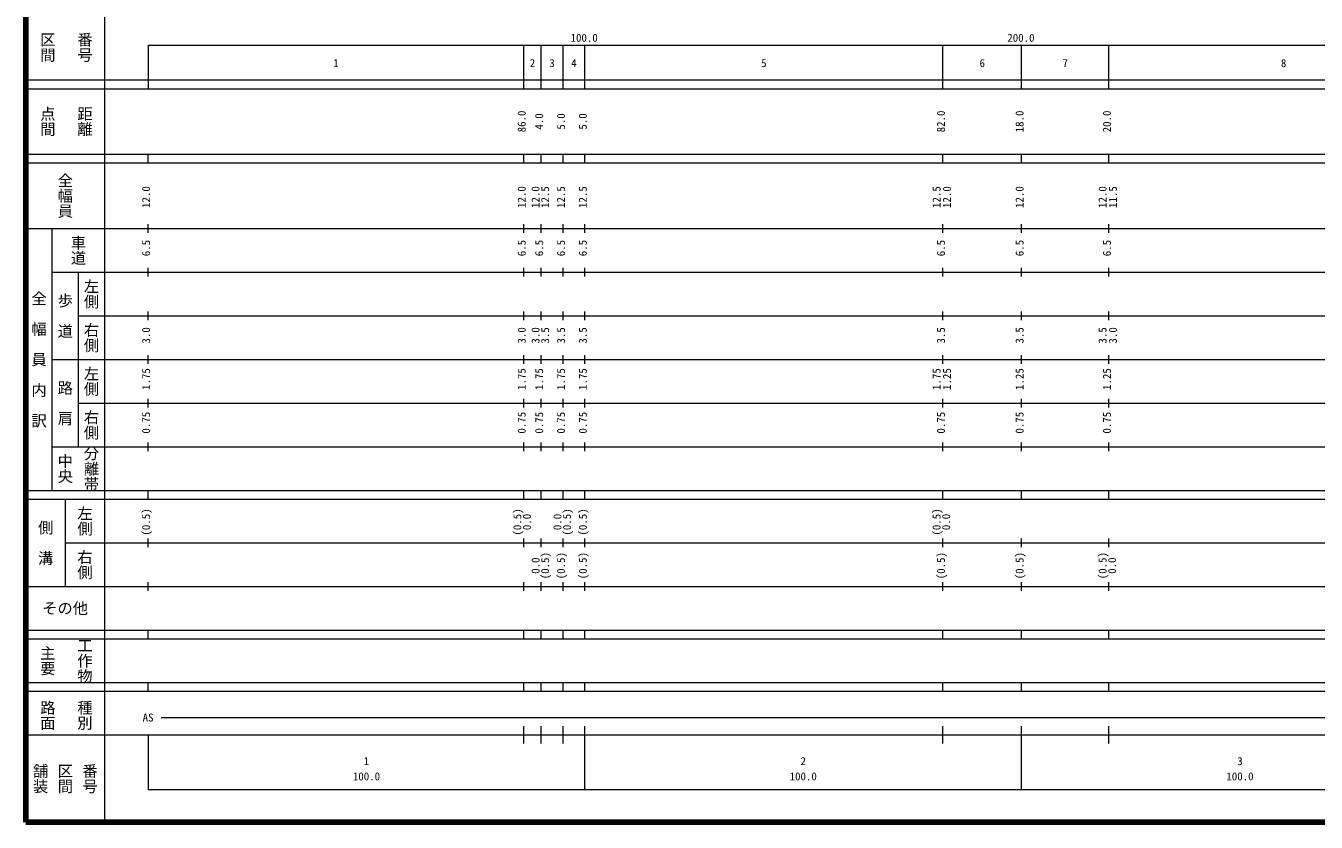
# Model space of a CAD drawing. Units: millimetres on the paper, enlarged 1000 times. Extents: x 40000 to 680000, y 20000 to 380000.
# Drawn here: x 40000 to 335455, y 20000 to 202409 of the extents above; entities that cross this region are included whole.
import ezdxf
from ezdxf.enums import TextEntityAlignment as Align

# ---------------------------------------------------------------- set-up
doc = ezdxf.new("R2010")
doc.units = ezdxf.units.MM
doc.header["$LTSCALE"] = 1000
doc.layers.add('M-TTL', color=2, linetype='Continuous', lineweight=140)
doc.layers.add('M-TTL-BAND', color=7, linetype='Continuous', lineweight=13)
doc.styles.add('@ＭＳ ゴシック', font='')
doc.styles.add('ＭＳ ゴシック', font='')
doc.styles.get('@ＭＳ ゴシック').set_extended_font_data('@MS Gothic')
doc.styles.get('ＭＳ ゴシック').set_extended_font_data('MS Gothic')

msp = doc.modelspace()

# ---------------------------------------------------------------- linework, layer by layer
at = {"layer": 'M-TTL'}
for p, q in [((40000, 380000), (40000, 20000)), ((40000, 20000), (680000, 20000))]:
    msp.add_line(p, q, dxfattribs=at)
at = {"layer": 'M-TTL-BAND'}
for p, q in [((58000, 370000), (58000, 20000)), ((68000, 198000), (579000, 198000)), ((68000, 198000), (68000, 188000)), ((154000, 188000), (154000, 198000)), ((158000, 188000), (158000, 198000)), ((163000, 188000), (163000, 198000)), ((168000, 188000), (168000, 198000)), ((250000, 188000), (250000, 198000)), ((268000, 188000), (268000, 198000)), ((288000, 188000), (288000, 198000)), ((40000, 190000), (579000, 190000)), ((40000, 188000), (579000, 188000)), ((40000, 173000), (579000, 173000)), ((68000, 171000), (68000, 173000)), ((154000, 171000), (154000, 173000)), ((158000, 171000), (158000, 173000)), ((163000, 171000), (163000, 173000)), ((168000, 171000), (168000, 173000)), ((250000, 171000), (250000, 173000)), ((268000, 171000), (268000, 173000)), ((288000, 171000), (288000, 173000)), ((40000, 171000), (579000, 171000)), ((68000, 155000), (68000, 157000)), ((154000, 155000), (154000, 157000)), ((158000, 155000), (158000, 157000)), ((163000, 155000), (163000, 157000)), ((168000, 155000), (168000, 157000)), ((250000, 155000), (250000, 157000)), ((268000, 155000), (268000, 157000)), ((288000, 155000), (288000, 157000)), ((40000, 156000), (579000, 156000)), ((46000, 96000), (46000, 156000)), ((46000, 146000), (579000, 146000)), ((52000, 146000), (52000, 106000)), ((68000, 145000), (68000, 147000)), ((154000, 145000), (154000, 147000)), ((158000, 145000), (158000, 147000)), ((163000, 145000), (163000, 147000)), ((168000, 145000), (168000, 147000)), ((250000, 145000), (250000, 147000)), ((268000, 145000), (268000, 147000)), ((288000, 145000), (288000, 147000)), ((52000, 136000), (579000, 136000)), ((68000, 135000), (68000, 137000)), ((154000, 135000), (154000, 137000)), ((158000, 135000), (158000, 137000)), ((163000, 135000), (163000, 137000)), ((168000, 135000), (168000, 137000)), ((250000, 135000), (250000, 137000)), ((268000, 135000), (268000, 137000)), ((288000, 135000), (288000, 137000)), ((46000, 126000), (579000, 126000)), ((68000, 125000), (68000, 127000)), ((154000, 125000), (154000, 127000)), ((158000, 125000), (158000, 127000)), ((163000, 125000), (163000, 127000)), ((168000, 125000), (168000, 127000)), ((250000, 125000), (250000, 127000)), ((268000, 125000), (268000, 127000)), ((288000, 125000), (288000, 127000)), ((52000, 116000), (579000, 116000)), ((68000, 115000), (68000, 117000)), ((154000, 115000), (154000, 117000)), ((158000, 115000), (158000, 117000)), ((163000, 115000), (163000, 117000)), ((168000, 115000), (168000, 117000)), ((250000, 115000), (250000, 117000)), ((268000, 115000), (268000, 117000)), ((288000, 115000), (288000, 117000)), ((68000, 105000), (68000, 107000)), ((154000, 105000), (154000, 107000)), ((158000, 105000), (158000, 107000)), ((163000, 105000), (163000, 107000)), ((168000, 105000), (168000, 107000)), ((250000, 105000), (250000, 107000)), ((268000, 105000), (268000, 107000)), ((288000, 105000), (288000, 107000)), ((46000, 106000), (579000, 106000)), ((40000, 96000), (579000, 96000)), ((68000, 94000), (68000, 96000)), ((154000, 94000), (154000, 96000)), ((158000, 94000), (158000, 96000)), ((163000, 94000), (163000, 96000)), ((168000, 94000), (168000, 96000)), ((250000, 94000), (250000, 96000)), ((268000, 94000), (268000, 96000)), ((288000, 94000), (288000, 96000)), ((40000, 94000), (579000, 94000)), ((49000, 94000), (49000, 74000)), ((49000, 84000), (579000, 84000)), ((68000, 83000), (68000, 85000)), ((154000, 83000), (154000, 85000)), ((158000, 83000), (158000, 85000)), ((163000, 83000), (163000, 85000)), ((168000, 83000), (168000, 85000)), ((250000, 83000), (250000, 85000)), ((268000, 83000), (268000, 85000)), ((288000, 83000), (288000, 85000)), ((40000, 74000), (579000, 74000)), ((68000, 73000), (68000, 75000)), ((154000, 73000), (154000, 75000)), ((158000, 73000), (158000, 75000)), ((163000, 73000), (163000, 75000)), ((168000, 73000), (168000, 75000)), ((250000, 73000), (250000, 75000)), ((268000, 73000), (268000, 75000)), ((288000, 73000), (288000, 75000)), ((40000, 64000), (579000, 64000)), ((68000, 62000), (68000, 64000)), ((154000, 62000), (154000, 64000)), ((158000, 62000), (158000, 64000)), ((163000, 62000), (163000, 64000)), ((168000, 62000), (168000, 64000)), ((250000, 62000), (250000, 64000)), ((268000, 62000), (268000, 64000)), ((288000, 62000), (288000, 64000)), ((40000, 62000), (579000, 62000)), ((40000, 52000), (579000, 52000)), ((68000, 50000), (68000, 52000)), ((154000, 50000), (154000, 52000)), ((158000, 50000), (158000, 52000)), ((163000, 50000), (163000, 52000)), ((168000, 50000), (168000, 52000)), ((250000, 50000), (250000, 52000)), ((268000, 50000), (268000, 52000)), ((288000, 50000), (288000, 52000)), ((40000, 50000), (579000, 50000)), ((71000, 44000), (565000, 44000)), ((154000, 38000), (154000, 42000)), ((158000, 38000), (158000, 42000)), ((163000, 38000), (163000, 42000)), ((168000, 27500), (168000, 42000)), ((250000, 38000), (250000, 42000)), ((268000, 27500), (268000, 42000)), ((288000, 38000), (288000, 42000)), ((40000, 40000), (579000, 40000)), ((68000, 40000), (68000, 27500)), ((68000, 27500), (579000, 27500))]:
    msp.add_line(p, q, dxfattribs=at)

# ---------------------------------------------------------------- texts
at = {"layer": 'M-TTL-BAND', "style": '@ＭＳ ゴシック'}
for s, p in [('区間', (45000, 197500)), ('番号', (53500, 197500)), ('点間', (45000, 180500)), ('距離', (53500, 180500)), ('全幅員', (49000, 163500)), ('車道', (52000, 151000)), ('左側', (55000, 141000)), ('全\u3000幅\u3000員\u3000内\u3000訳', (43000, 126000)), ('歩\u3000道', (49000, 136000)), ('右側', (55000, 131000)), ('左側', (55000, 121000)), ('路\u3000肩', (49000, 116000)), ('右側', (55000, 111000)), ('中央', (49000, 101000)), ('分離帯', (55000, 101000)), ('左側', (53500, 89000)), ('側\u3000溝', (44500, 84000)), ('右側', (53500, 79000)), ('主要', (45000, 57000)), ('工作物', (53500, 57000)), ('路面', (45000, 44500)), ('種別', (53500, 44500)), ('舗装', (43333, 30000)), ('区間', (49000, 30000)), ('番号', (54667, 30000))]:
    msp.add_text(s, height=2566, rotation=270, dxfattribs=at).set_placement(p, align=Align.MIDDLE_CENTER)
at = {"layer": 'M-TTL-BAND', "style": 'ＭＳ ゴシック'}
for s, p in [('100.0', (167844, 198195)), ('200.0', (267844, 198195)), ('1', (111000, 192405)), ('2', (156000, 192405)), ('3', (160500, 192405)), ('4', (165500, 192405)), ('5', (209000, 192405)), ('6', (259000, 192405)), ('7', (278000, 192405)), ('8', (328000, 192405)), ('AS', (68000, 42500)), ('1', (118000, 32523)), ('2', (218000, 32523)), ('3', (318000, 32523)), ('100.0', (118000, 29033)), ('100.0', (218000, 29033)), ('100.0', (318000, 29033))]:
    msp.add_text(s, height=1833, dxfattribs=at).set_placement(p, align=Align.BOTTOM_CENTER)
for s, p in [('86.0', (155000, 180500)), ('4.0', (159000, 180500)), ('5.0', (164000, 180500)), ('5.0', (169000, 180500)), ('82.0', (251000, 180500)), ('18.0', (269000, 180500)), ('20.0', (289000, 180500)), ('12.0', (69000, 163174)), ('12.0', (155000, 163174)), ('12.0', (158172, 163174)), ('12.5', (160370, 163174)), ('12.5', (164000, 163174)), ('12.5', (169000, 163174)), ('12.5', (250000, 163174)), ('12.0', (252370, 163174)), ('12.0', (269000, 163174)), ('12.0', (288000, 163174)), ('11.5', (290370, 163174)), ('6.5', (69000, 151500)), ('6.5', (155000, 151500)), ('6.5', (159000, 151500)), ('6.5', (164000, 151500)), ('6.5', (169000, 151500)), ('6.5', (251000, 151500)), ('6.5', (269000, 151500)), ('6.5', (289000, 151500)), ('3.0', (69000, 131500)), ('3.0', (155000, 131500)), ('3.0', (158172, 131500)), ('3.5', (160370, 131500)), ('3.5', (164000, 131500)), ('3.5', (169000, 131500)), ('3.5', (251000, 131500)), ('3.5', (269000, 131500)), ('3.5', (288000, 131500)), ('3.0', (290370, 131500)), ('1.75', (69000, 121500)), ('1.75', (155000, 121500)), ('1.75', (159000, 121500)), ('1.75', (164000, 121500)), ('1.75', (169000, 121500)), ('1.75', (250000, 121500)), ('1.25', (252370, 121500)), ('1.25', (269000, 121500)), ('1.25', (289000, 121500)), ('0.75', (69000, 111500)), ('0.75', (155000, 111500)), ('0.75', (159000, 111500)), ('0.75', (164000, 111500)), ('0.75', (169000, 111500)), ('0.75', (251000, 111500)), ('0.75', (269000, 111500)), ('0.75', (289000, 111500)), ('(0.5)', (69000, 88764)), ('(0.5)', (154000, 88764)), ('0.0', (156194, 88764)), ('0.0', (163176, 88764)), ('(0.5)', (165370, 88764)), ('(0.5)', (169000, 88764)), ('(0.5)', (250000, 88764)), ('0.0', (252186, 88764)), ('0.0', (158176, 78764)), ('(0.5)', (160370, 78764)), ('(0.5)', (164000, 78764)), ('(0.5)', (169000, 78764)), ('(0.5)', (251000, 78764)), ('(0.5)', (269000, 78764)), ('(0.5)', (288000, 78764)), ('0.0', (290186, 78764))]:
    msp.add_text(s, height=1833, rotation=90, dxfattribs=at).set_placement(p, align=Align.BOTTOM_CENTER)
msp.add_text('その他', height=2566, dxfattribs=at).set_placement((49000, 69000), align=Align.MIDDLE_CENTER)

doc.saveas('drawing.dxf')
